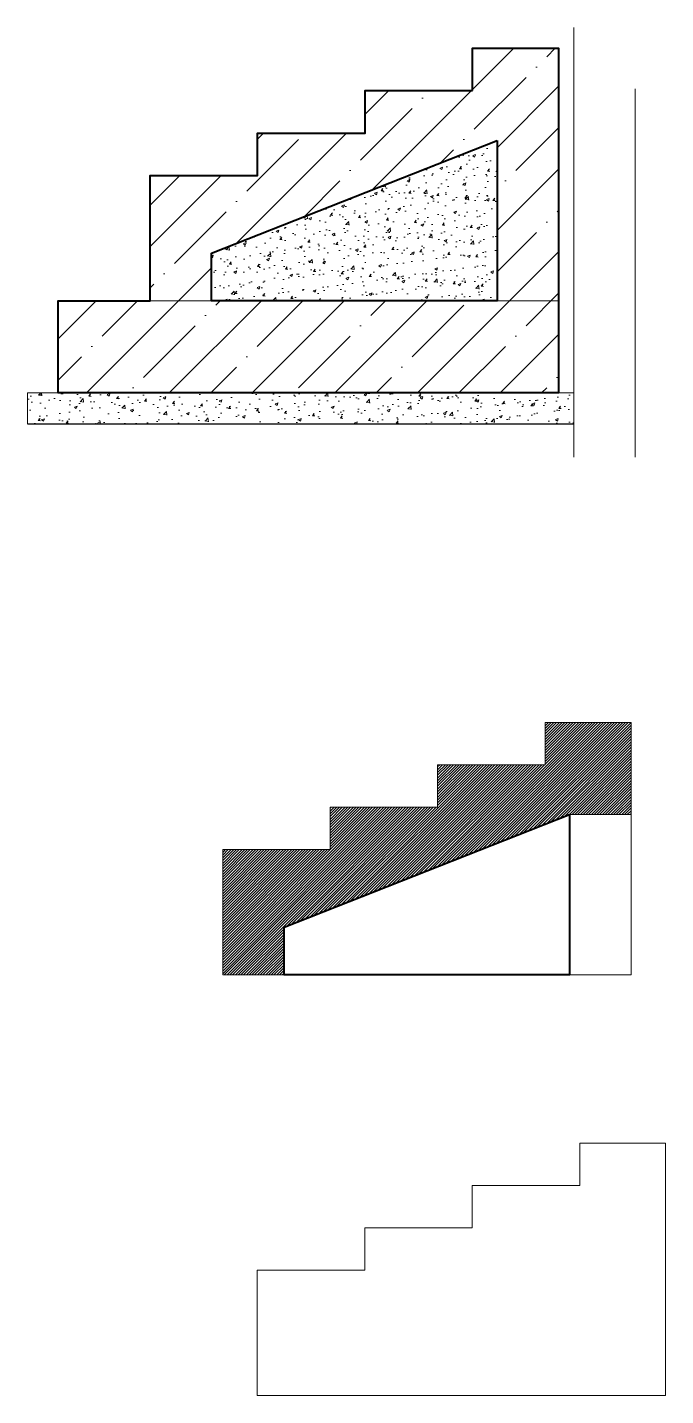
# Model space of a CAD drawing. Header units: millimetres. Extents: x 504091 to 2165846, y 135022 to 442887.
# Drawn here: x 1071090 to 1073169, y 247815 to 252269 of the extents above; entities that cross this region are included whole.
import ezdxf

# ---------------------------------------------------------------- set-up
doc = ezdxf.new("R2010")
doc.units = ezdxf.units.MM
doc.layers.add('PS_Выноски', color=7, linetype='Continuous')
doc.layers.add('SGRAND', color=7, linetype='Continuous')
doc.layers.add('Монолит тонкий', color=204, linetype='Continuous', lineweight=9)
doc.layers.add('Размеры КР', color=164, linetype='Continuous', lineweight=9)
doc.linetypes.add('zem', pattern='A,1.9,[130,ltypeshp.shx,S=2.4,R=135,X=0.5,Y=-1.8],2,[130,ltypeshp.shx,S=2.4,R=135,X=0.5,Y=-1.8],2,[130,ltypeshp.shx,S=2.4,R=135,X=0.5,Y=-1.8],3.8', length=9.7)
doc.linetypes.add('зигзаг', pattern='A,0.00254,-5.08,[131,ltypeshp.shx,S=5.08,R=0,X=-5.08,Y=0],-10.16,[131,ltypeshp.shx,S=5.08,R=180,X=5.08,Y=0],-5.08', length=20.32254)
pattern_1 = [(50, (13524.37, -3763.71), (91.0923345, -7.969543), [9.525, -104.775]), (355, (13524.37, -3763.71), (-17.621711, 95.528423), [7.62, -83.820292]), (100.451445, (13531.96, -3764.37), (73.4706235, 87.558876), [8.0950044, -89.045122]), (46.1842, (13524.37, -3738.31), (135.53952, -21.021164), [14.2875, -157.1625]), (96.635558, (13535.66, -3740.06), (118.702067, 123.713062), [12.142512, -133.567804]), (351.184151, (13524.37, -3738.31), (118.702067, 123.713062), [11.429984, -125.729866]), (21, (13537.07, -3744.66), (75.8071956, -51.132599), [9.525, -104.775]), (326, (13537.07, -3744.66), (30.901014, 92.093983), [7.62, -83.82]), (71.451445, (13543.385, -3748.92), (106.7082096, 40.9613844), [8.0950044, -89.044969]), (37.5, (13524.368, -3763.71), (1.5443016, 42.2775194), [0, -82.804, 0, -85.09, 0, -84.1375]), (7.5, (13524.37, -3763.71), (33.4098313, 50.0902874), [0, -48.514, 0, -80.899, 0, -32.0675]), (327.5, (13496.047, -3763.71), (67.7952976, -2.864372), [0, -31.75, 0, -99.06, 0, -131.445]), (317.5, (13483.347, -3763.71), (74.0645907, 12.7132455), [0, -41.275, 0, -65.786, 0, -93.345])]

msp = doc.modelspace()

# ---------------------------------------------------------------- hatches: boundary and pattern name
at = {"layer": 'SGRAND', "lineweight": 20}
h = msp.add_hatch(dxfattribs=at)
h.set_pattern_fill('ANSI35', color=256, scale=30)
h.set_pattern_definition([(45, (6600.6, -3763.71), (-134.703842, 134.703842), []), (45, (6735.31, -3763.71), (-134.703842, 134.703842), [238.125, -47.625, 0, -47.625])])
h.paths.add_polyline_path([(1072820.0041, 252201.2568), (1072540.0041, 252201.2568), (1072540.0041, 252063.2568), (1072190.0041, 252063.2568), (1072190.0041, 251925.2568), (1071840.0041, 251925.2568), (1071840.0041, 251787.2568), (1071490.0041, 251787.2568), (1071490.0041, 251379.2568), (1071190.0041, 251379.2568), (1071190.0041, 251079.2568), (1072820.0041, 251079.2568)])
h.paths.add_polyline_path([(1072620.0041, 251901.3134), (1072620.0041, 251379.2568), (1071690.0041, 251379.2568), (1071690.0041, 251534.6276)], flags=16)
h = msp.add_hatch(dxfattribs=at)
h.set_pattern_fill('AR-CONC', color=256, scale=0.5)
h.set_pattern_definition(pattern_1)
h.paths.add_polyline_path([(1072620.0041, 251901.3134), (1071690.0041, 251534.6276), (1071690.0041, 251379.2568), (1072620.0041, 251379.2568)])
h = msp.add_hatch(dxfattribs=at)
h.set_pattern_fill('AR-CONC', color=256, scale=0.5)
h.set_pattern_definition(pattern_1)
h.paths.add_polyline_path([(1072870.0041, 251079.2568), (1072820.0041, 251079.2568), (1071285.0337, 251079.2568), (1071183.3769, 250979.2568), (1072870.0041, 250979.2568)])
h.paths.add_polyline_path([(1071285.0337, 251079.2568), (1071190.0041, 251079.2568), (1071090.0041, 251079.2568), (1071090.0041, 250979.2568), (1071183.3769, 250979.2568)])
h = msp.add_hatch(dxfattribs=at)
h.set_pattern_fill('ANSI31', color=256, scale=2)
h.paths.add_polyline_path([(1072856.2085, 249707.0432), (1073056.2085, 249707.0432), (1073056.2085, 249868.9866), (1073056.2085, 250006.9866), (1072776.2085, 250006.9866), (1072776.2085, 249868.9866), (1072426.2085, 249868.9866), (1072426.2085, 249730.9866), (1072076.2085, 249730.9866), (1072076.2085, 249592.9866), (1071726.2085, 249592.9866), (1071726.2085, 249184.9866), (1071926.2085, 249184.9866), (1071926.2085, 249340.3575)])

# ---------------------------------------------------------------- linework, layer by layer
at = {"layer": 'PS_Выноски', "linetype": 'zem', "ltscale": 30}
msp.add_line((1071090.0041, 250979.2568), (1072870.0041, 250979.2568), dxfattribs=at)
at = {"layer": 'Монолит тонкий', "lineweight": 18, "ltscale": 100}
for p, q in [((1072870.0041, 252269.2568), (1072870.0041, 250870.2661)), ((1073070.0041, 252069.2568), (1073070.0041, 250870.2661))]:
    msp.add_line(p, q, dxfattribs=at)
at = {"layer": 'Монолит тонкий', "lineweight": 40, "ltscale": 100}
msp.add_lwpolyline([(1072540.0041, 252063.2568), (1072540.0041, 252201.2568), (1072820.0041, 252201.2568), (1072820.0041, 251079.2568), (1071190.0041, 251079.2568), (1071190.0041, 251379.2568), (1071490.0041, 251379.2568), (1071490.0041, 251787.2568), (1071840.0041, 251787.2568), (1071840.0041, 251925.2568), (1072190.0041, 251925.2568), (1072190.0041, 252063.2568), (1072540.0041, 252063.2568)], dxfattribs=at)
for points in [[(1072620.0041, 251901.3134), (1072620.0041, 251379.2568), (1071690.0041, 251379.2568), (1071690.0041, 251534.6276)], [(1072856.2085, 249707.0432), (1072856.2085, 249184.9866), (1071926.2085, 249184.9866), (1071926.2085, 249340.3575)]]:
    msp.add_lwpolyline(points, close=True, dxfattribs=at)
at = {"layer": 'Размеры КР', "linetype": 'зигзаг', "lineweight": 20}
for p, q in [((1071490.0041, 251379.2568), (1071690.0041, 251379.2568)), ((1072620.0041, 251379.2568), (1072820.0041, 251379.2568))]:
    msp.add_line(p, q, dxfattribs=at)
at = {"layer": 'Размеры КР', "lineweight": 20}
for p, q in [((1071190.0041, 251079.2568), (1071090.0041, 251079.2568)), ((1071090.0041, 251079.2568), (1071090.0041, 250979.2568)), ((1072820.0041, 251079.2568), (1072870.0041, 251079.2568)), ((1072856.2085, 249707.0432), (1073056.2085, 249707.0432))]:
    msp.add_line(p, q, dxfattribs=at)
for points in [[(1072870.0041, 250979.2568), (1071090.0041, 250979.2568)], [(1071726.2085, 249184.9866), (1073056.2085, 249184.9866), (1073056.2085, 249868.9866), (1073056.2085, 250006.9866), (1072776.2085, 250006.9866), (1072776.2085, 249868.9866), (1072426.2085, 249868.9866), (1072426.2085, 249730.9866), (1072076.2085, 249730.9866), (1072076.2085, 249592.9866), (1071726.2085, 249592.9866), (1071726.2085, 249184.9866)], [(1071839.0648, 247815.4114), (1073169.0648, 247815.4114), (1073169.0648, 248499.4114), (1073169.0648, 248637.4114), (1072889.0648, 248637.4114), (1072889.0648, 248499.4114), (1072539.0648, 248499.4114), (1072539.0648, 248361.4114), (1072189.0648, 248361.4114), (1072189.0648, 248223.4114), (1071839.0648, 248223.4114), (1071839.0648, 247815.4114)]]:
    msp.add_lwpolyline(points, dxfattribs=at)

doc.saveas('drawing.dxf')
